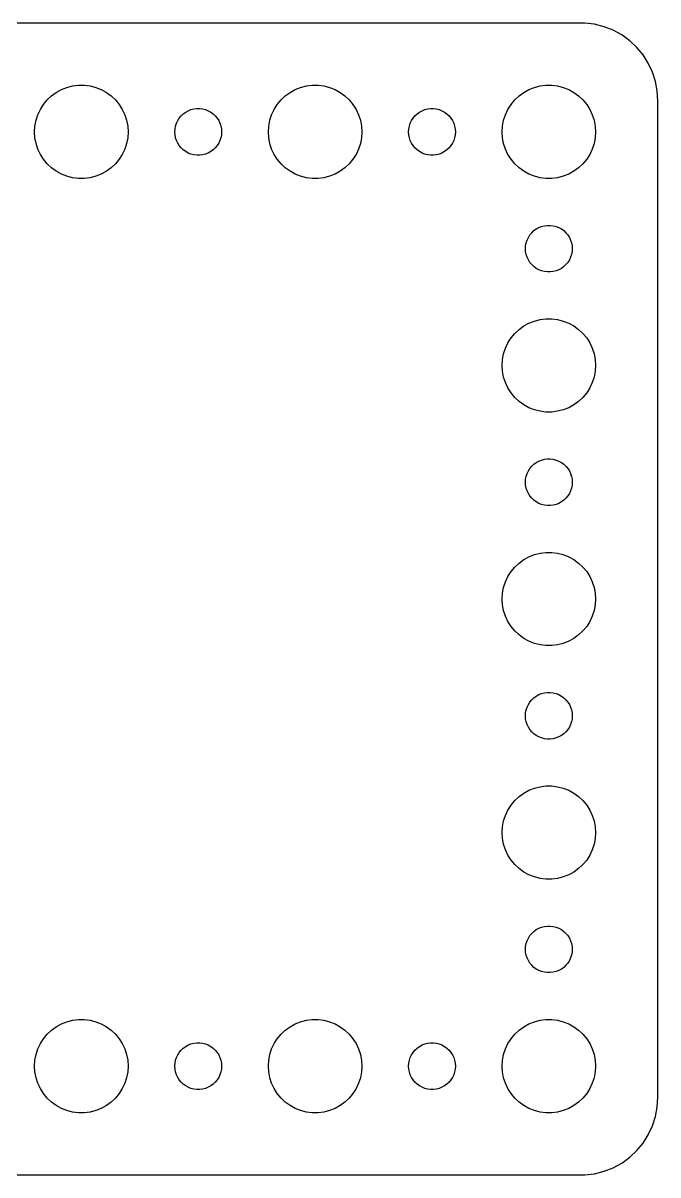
# Model space of a CAD drawing. Header units: metres. Extents: x -37 to 37, y 131 to 289.
# Drawn here: x -3.7 to 37, y 131 to 205 of the extents above; entities that cross this region are included whole.
import ezdxf

# ---------------------------------------------------------------- set-up
doc = ezdxf.new("R2010")
doc.units = ezdxf.units.M

msp = doc.modelspace()

# ---------------------------------------------------------------- linework, layer by layer
for p, q in [((32.3139, 204.99), (-32.3139, 204.99)), ((32.9369, 204.911), (32.3139, 204.99)), ((33.5451, 204.755), (32.9369, 204.911)), ((34.1289, 204.524), (33.5451, 204.755)), ((34.6791, 204.222), (34.1289, 204.524)), ((35.1871, 203.853), (34.6791, 204.222)), ((35.6448, 203.423), (35.1871, 203.853)), ((36.0451, 202.939), (35.6448, 203.423)), ((36.3815, 202.409), (36.0451, 202.939)), ((36.6489, 201.841), (36.3815, 202.409)), ((36.8429, 201.243), (36.6489, 201.841)), ((36.9606, 200.627), (36.8429, 201.243)), ((-1.91226, 200.312), (-1.60747, 200.533)), ((-1.60747, 200.533), (-1.27733, 200.714)), ((-1.27733, 200.714), (-0.92705, 200.853)), ((-0.92705, 200.853), (-0.56213, 200.947)), ((-0.56213, 200.947), (-0.18837, 200.994)), ((-0.18837, 200.994), (0.18837, 200.994)), ((0.18837, 200.994), (0.56213, 200.947)), ((0.56213, 200.947), (0.92705, 200.853)), ((0.92705, 200.853), (1.27733, 200.714)), ((1.27733, 200.714), (1.60747, 200.533)), ((1.60747, 200.533), (1.91226, 200.312)), ((13.0877, 200.312), (13.3925, 200.533)), ((13.3925, 200.533), (13.7227, 200.714)), ((13.7227, 200.714), (14.0729, 200.853)), ((14.0729, 200.853), (14.4379, 200.947)), ((14.4379, 200.947), (14.8116, 200.994)), ((14.8116, 200.994), (15.1884, 200.994)), ((15.1884, 200.994), (15.5621, 200.947)), ((15.5621, 200.947), (15.927, 200.853)), ((15.927, 200.853), (16.2773, 200.714)), ((16.2773, 200.714), (16.6075, 200.533)), ((16.6075, 200.533), (16.9123, 200.312)), ((28.0877, 200.312), (28.3925, 200.533)), ((28.3925, 200.533), (28.7227, 200.714)), ((28.7227, 200.714), (29.0729, 200.853)), ((29.0729, 200.853), (29.4379, 200.947)), ((29.4379, 200.947), (29.8116, 200.994)), ((29.8116, 200.994), (30.1884, 200.994)), ((30.1884, 200.994), (30.5621, 200.947)), ((30.5621, 200.947), (30.927, 200.853)), ((30.927, 200.853), (31.2773, 200.714)), ((31.2773, 200.714), (31.6075, 200.533)), ((31.6075, 200.533), (31.9123, 200.312)), ((37, 200), (36.9606, 200.627)), ((-2.62891, 199.445), (-2.42705, 199.763)), ((-2.42705, 199.763), (-2.1869, 200.054)), ((-2.1869, 200.054), (-1.91226, 200.312)), ((1.91226, 200.312), (2.1869, 200.054)), ((2.1869, 200.054), (2.42705, 199.763)), ((2.42705, 199.763), (2.62891, 199.445)), ((12.3711, 199.445), (12.5729, 199.763)), ((12.5729, 199.763), (12.8131, 200.054)), ((12.8131, 200.054), (13.0877, 200.312)), ((16.9123, 200.312), (17.1869, 200.054)), ((17.1869, 200.054), (17.427, 199.763)), ((17.427, 199.763), (17.6289, 199.445)), ((27.3711, 199.445), (27.5729, 199.763)), ((27.5729, 199.763), (27.8131, 200.054)), ((27.8131, 200.054), (28.0877, 200.312)), ((31.9123, 200.312), (32.1869, 200.054)), ((32.1869, 200.054), (32.427, 199.763)), ((32.427, 199.763), (32.6289, 199.445)), ((37, 136), (37, 200)), ((-2.90575, 198.746), (-2.78932, 199.104)), ((-2.78932, 199.104), (-2.62891, 199.445)), ((2.62891, 199.445), (2.78932, 199.104)), ((2.78932, 199.104), (2.90575, 198.746)), ((6.28647, 198.882), (6.40654, 199.027)), ((6.40654, 199.027), (6.54385, 199.156)), ((6.54385, 199.156), (6.69626, 199.266)), ((6.69626, 199.266), (6.86133, 199.357)), ((6.86133, 199.357), (7.03647, 199.427)), ((7.03647, 199.427), (7.21892, 199.473)), ((7.21892, 199.473), (7.40581, 199.497)), ((7.40581, 199.497), (7.59418, 199.497)), ((7.59418, 199.497), (7.78107, 199.473)), ((7.78107, 199.473), (7.96352, 199.427)), ((7.96352, 199.427), (8.13866, 199.357)), ((8.13866, 199.357), (8.30373, 199.266)), ((8.30373, 199.266), (8.45613, 199.156)), ((8.45613, 199.156), (8.59344, 199.027)), ((8.59344, 199.027), (8.71352, 198.882)), ((12.0942, 198.746), (12.2107, 199.104)), ((12.2107, 199.104), (12.3711, 199.445)), ((17.6289, 199.445), (17.7893, 199.104)), ((17.7893, 199.104), (17.9057, 198.746)), ((21.2865, 198.882), (21.4065, 199.027)), ((21.4065, 199.027), (21.5439, 199.156)), ((21.5439, 199.156), (21.6963, 199.266)), ((21.6963, 199.266), (21.8613, 199.357)), ((21.8613, 199.357), (22.0365, 199.427)), ((22.0365, 199.427), (22.2189, 199.473)), ((22.2189, 199.473), (22.4058, 199.497)), ((22.4058, 199.497), (22.5942, 199.497)), ((22.5942, 199.497), (22.7811, 199.473)), ((22.7811, 199.473), (22.9635, 199.427)), ((22.9635, 199.427), (23.1387, 199.357)), ((23.1387, 199.357), (23.3037, 199.266)), ((23.3037, 199.266), (23.4561, 199.156)), ((23.4561, 199.156), (23.5934, 199.027)), ((23.5934, 199.027), (23.7135, 198.882)), ((27.0942, 198.746), (27.2107, 199.104)), ((27.2107, 199.104), (27.3711, 199.445)), ((32.6289, 199.445), (32.7893, 199.104)), ((32.7893, 199.104), (32.9057, 198.746)), ((-3, 198), (-2.97633, 198.376)), ((-2.97633, 198.376), (-2.90575, 198.746)), ((2.90575, 198.746), (2.97633, 198.376)), ((2.97633, 198.376), (3, 198)), ((6.01183, 198.188), (6.04712, 198.373)), ((6.04712, 198.373), (6.10533, 198.552)), ((6.10533, 198.552), (6.18553, 198.723)), ((6.18553, 198.723), (6.28647, 198.882)), ((8.71352, 198.882), (8.81445, 198.723)), ((8.81445, 198.723), (8.89465, 198.552)), ((8.89465, 198.552), (8.95287, 198.373)), ((8.95287, 198.373), (8.98816, 198.188)), ((12, 198), (12.0237, 198.376)), ((12.0237, 198.376), (12.0942, 198.746)), ((17.9057, 198.746), (17.9763, 198.376)), ((17.9763, 198.376), (18, 198)), ((21.0118, 198.188), (21.0471, 198.373)), ((21.0471, 198.373), (21.1053, 198.552)), ((21.1053, 198.552), (21.1855, 198.723)), ((21.1855, 198.723), (21.2865, 198.882)), ((23.7135, 198.882), (23.8145, 198.723)), ((23.8145, 198.723), (23.8947, 198.552)), ((23.8947, 198.552), (23.9529, 198.373)), ((23.9529, 198.373), (23.9882, 198.188)), ((27, 198), (27.0237, 198.376)), ((27.0237, 198.376), (27.0942, 198.746)), ((32.9057, 198.746), (32.9763, 198.376)), ((32.9763, 198.376), (33, 198)), ((-2.97633, 197.624), (-3, 198)), ((-2.90575, 197.254), (-2.97633, 197.624)), ((2.97633, 197.624), (2.90575, 197.254)), ((3, 198), (2.97633, 197.624)), ((6, 198), (6.01183, 198.188)), ((6.01183, 197.812), (6, 198)), ((6.04712, 197.627), (6.01183, 197.812)), ((6.10533, 197.448), (6.04712, 197.627)), ((8.95287, 197.627), (8.89465, 197.448)), ((8.98816, 197.812), (8.95287, 197.627)), ((8.98816, 198.188), (9, 198)), ((9, 198), (8.98816, 197.812)), ((12.0237, 197.624), (12, 198)), ((12.0942, 197.254), (12.0237, 197.624)), ((17.9763, 197.624), (17.9057, 197.254)), ((18, 198), (17.9763, 197.624)), ((21, 198), (21.0118, 198.188)), ((21.0118, 197.812), (21, 198)), ((21.0471, 197.627), (21.0118, 197.812)), ((21.1053, 197.448), (21.0471, 197.627)), ((23.9529, 197.627), (23.8947, 197.448)), ((23.9882, 197.812), (23.9529, 197.627)), ((23.9882, 198.188), (24, 198)), ((24, 198), (23.9882, 197.812)), ((27.0237, 197.624), (27, 198)), ((27.0942, 197.254), (27.0237, 197.624)), ((32.9763, 197.624), (32.9057, 197.254)), ((33, 198), (32.9763, 197.624)), ((-2.78932, 196.896), (-2.90575, 197.254)), ((-2.62891, 196.555), (-2.78932, 196.896)), ((2.78932, 196.896), (2.62891, 196.555)), ((2.90575, 197.254), (2.78932, 196.896)), ((6.18553, 197.277), (6.10533, 197.448)), ((6.28647, 197.118), (6.18553, 197.277)), ((6.40654, 196.973), (6.28647, 197.118)), ((6.54385, 196.844), (6.40654, 196.973)), ((6.69626, 196.734), (6.54385, 196.844)), ((8.45613, 196.844), (8.30373, 196.734)), ((8.59344, 196.973), (8.45613, 196.844)), ((8.71352, 197.118), (8.59344, 196.973)), ((8.81445, 197.277), (8.71352, 197.118)), ((8.89465, 197.448), (8.81445, 197.277)), ((12.2107, 196.896), (12.0942, 197.254)), ((12.3711, 196.555), (12.2107, 196.896)), ((17.7893, 196.896), (17.6289, 196.555)), ((17.9057, 197.254), (17.7893, 196.896)), ((21.1855, 197.277), (21.1053, 197.448)), ((21.2865, 197.118), (21.1855, 197.277)), ((21.4065, 196.973), (21.2865, 197.118)), ((21.5439, 196.844), (21.4065, 196.973)), ((21.6963, 196.734), (21.5439, 196.844)), ((23.4561, 196.844), (23.3037, 196.734)), ((23.5934, 196.973), (23.4561, 196.844)), ((23.7135, 197.118), (23.5934, 196.973)), ((23.8145, 197.277), (23.7135, 197.118)), ((23.8947, 197.448), (23.8145, 197.277)), ((27.2107, 196.896), (27.0942, 197.254)), ((27.3711, 196.555), (27.2107, 196.896)), ((32.7893, 196.896), (32.6289, 196.555)), ((32.9057, 197.254), (32.7893, 196.896)), ((-2.42705, 196.237), (-2.62891, 196.555)), ((-2.1869, 195.946), (-2.42705, 196.237)), ((2.42705, 196.237), (2.1869, 195.946)), ((2.62891, 196.555), (2.42705, 196.237)), ((6.86133, 196.643), (6.69626, 196.734)), ((7.03647, 196.573), (6.86133, 196.643)), ((7.21892, 196.527), (7.03647, 196.573)), ((7.40581, 196.503), (7.21892, 196.527)), ((7.59418, 196.503), (7.40581, 196.503)), ((7.78107, 196.527), (7.59418, 196.503)), ((7.96352, 196.573), (7.78107, 196.527)), ((8.13866, 196.643), (7.96352, 196.573)), ((8.30373, 196.734), (8.13866, 196.643)), ((12.5729, 196.237), (12.3711, 196.555)), ((12.8131, 195.946), (12.5729, 196.237)), ((17.427, 196.237), (17.1869, 195.946)), ((17.6289, 196.555), (17.427, 196.237)), ((21.8613, 196.643), (21.6963, 196.734)), ((22.0365, 196.573), (21.8613, 196.643)), ((22.2189, 196.527), (22.0365, 196.573)), ((22.4058, 196.503), (22.2189, 196.527)), ((22.5942, 196.503), (22.4058, 196.503)), ((22.7811, 196.527), (22.5942, 196.503)), ((22.9635, 196.573), (22.7811, 196.527)), ((23.1387, 196.643), (22.9635, 196.573)), ((23.3037, 196.734), (23.1387, 196.643)), ((27.5729, 196.237), (27.3711, 196.555)), ((27.8131, 195.946), (27.5729, 196.237)), ((32.427, 196.237), (32.1869, 195.946)), ((32.6289, 196.555), (32.427, 196.237)), ((-1.91226, 195.688), (-2.1869, 195.946)), ((-1.60747, 195.467), (-1.91226, 195.688)), ((-1.27733, 195.286), (-1.60747, 195.467)), ((1.60747, 195.467), (1.27733, 195.286)), ((1.91226, 195.688), (1.60747, 195.467)), ((2.1869, 195.946), (1.91226, 195.688)), ((13.0877, 195.688), (12.8131, 195.946)), ((13.3925, 195.467), (13.0877, 195.688)), ((13.7227, 195.286), (13.3925, 195.467)), ((16.6075, 195.467), (16.2773, 195.286)), ((16.9123, 195.688), (16.6075, 195.467)), ((17.1869, 195.946), (16.9123, 195.688)), ((28.0877, 195.688), (27.8131, 195.946)), ((28.3925, 195.467), (28.0877, 195.688)), ((28.7227, 195.286), (28.3925, 195.467)), ((31.6075, 195.467), (31.2773, 195.286)), ((31.9123, 195.688), (31.6075, 195.467)), ((32.1869, 195.946), (31.9123, 195.688)), ((-0.92705, 195.147), (-1.27733, 195.286)), ((-0.56213, 195.053), (-0.92705, 195.147)), ((-0.18837, 195.006), (-0.56213, 195.053)), ((0.18837, 195.006), (-0.18837, 195.006)), ((0.56213, 195.053), (0.18837, 195.006)), ((0.92705, 195.147), (0.56213, 195.053)), ((1.27733, 195.286), (0.92705, 195.147)), ((14.0729, 195.147), (13.7227, 195.286)), ((14.4379, 195.053), (14.0729, 195.147)), ((14.8116, 195.006), (14.4379, 195.053)), ((15.1884, 195.006), (14.8116, 195.006)), ((15.5621, 195.053), (15.1884, 195.006)), ((15.927, 195.147), (15.5621, 195.053)), ((16.2773, 195.286), (15.927, 195.147)), ((29.0729, 195.147), (28.7227, 195.286)), ((29.4379, 195.053), (29.0729, 195.147)), ((29.8116, 195.006), (29.4379, 195.053)), ((30.1884, 195.006), (29.8116, 195.006)), ((30.5621, 195.053), (30.1884, 195.006)), ((30.927, 195.147), (30.5621, 195.053)), ((31.2773, 195.286), (30.927, 195.147)), ((28.9065, 191.527), (29.0439, 191.656)), ((29.0439, 191.656), (29.1963, 191.766)), ((29.1963, 191.766), (29.3613, 191.857)), ((29.3613, 191.857), (29.5365, 191.927)), ((29.5365, 191.927), (29.7189, 191.973)), ((29.7189, 191.973), (29.9058, 191.997)), ((29.9058, 191.997), (30.0942, 191.997)), ((30.0942, 191.997), (30.2811, 191.973)), ((30.2811, 191.973), (30.4635, 191.927)), ((30.4635, 191.927), (30.6387, 191.857)), ((30.6387, 191.857), (30.8037, 191.766)), ((30.8037, 191.766), (30.9561, 191.656)), ((30.9561, 191.656), (31.0934, 191.527)), ((28.5118, 190.688), (28.5471, 190.873)), ((28.5471, 190.873), (28.6053, 191.052)), ((28.6053, 191.052), (28.6855, 191.223)), ((28.6855, 191.223), (28.7865, 191.382)), ((28.7865, 191.382), (28.9065, 191.527)), ((31.0934, 191.527), (31.2135, 191.382)), ((31.2135, 191.382), (31.3145, 191.223)), ((31.3145, 191.223), (31.3947, 191.052)), ((31.3947, 191.052), (31.4529, 190.873)), ((31.4529, 190.873), (31.4882, 190.688)), ((28.5, 190.5), (28.5118, 190.688)), ((28.5118, 190.312), (28.5, 190.5)), ((28.5471, 190.127), (28.5118, 190.312)), ((31.4882, 190.312), (31.4529, 190.127)), ((31.4882, 190.688), (31.5, 190.5)), ((31.5, 190.5), (31.4882, 190.312)), ((28.6053, 189.948), (28.5471, 190.127)), ((28.6855, 189.777), (28.6053, 189.948)), ((28.7865, 189.618), (28.6855, 189.777)), ((28.9065, 189.473), (28.7865, 189.618)), ((29.0439, 189.344), (28.9065, 189.473)), ((31.0934, 189.473), (30.9561, 189.344)), ((31.2135, 189.618), (31.0934, 189.473)), ((31.3145, 189.777), (31.2135, 189.618)), ((31.3947, 189.948), (31.3145, 189.777)), ((31.4529, 190.127), (31.3947, 189.948)), ((29.1963, 189.234), (29.0439, 189.344)), ((29.3613, 189.143), (29.1963, 189.234)), ((29.5365, 189.073), (29.3613, 189.143)), ((29.7189, 189.027), (29.5365, 189.073)), ((29.9058, 189.003), (29.7189, 189.027)), ((30.0942, 189.003), (29.9058, 189.003)), ((30.2811, 189.027), (30.0942, 189.003)), ((30.4635, 189.073), (30.2811, 189.027)), ((30.6387, 189.143), (30.4635, 189.073)), ((30.8037, 189.234), (30.6387, 189.143)), ((30.9561, 189.344), (30.8037, 189.234)), ((28.3925, 185.533), (28.7227, 185.714)), ((28.7227, 185.714), (29.0729, 185.853)), ((29.0729, 185.853), (29.4379, 185.947)), ((29.4379, 185.947), (29.8116, 185.994)), ((29.8116, 185.994), (30.1884, 185.994)), ((30.1884, 185.994), (30.5621, 185.947)), ((30.5621, 185.947), (30.927, 185.853)), ((30.927, 185.853), (31.2773, 185.714)), ((31.2773, 185.714), (31.6075, 185.533)), ((27.5729, 184.763), (27.8131, 185.054)), ((27.8131, 185.054), (28.0877, 185.312)), ((28.0877, 185.312), (28.3925, 185.533)), ((31.6075, 185.533), (31.9123, 185.312)), ((31.9123, 185.312), (32.1869, 185.054)), ((32.1869, 185.054), (32.427, 184.763)), ((27.2107, 184.104), (27.3711, 184.445)), ((27.3711, 184.445), (27.5729, 184.763)), ((32.427, 184.763), (32.6289, 184.445)), ((32.6289, 184.445), (32.7893, 184.104)), ((27.0237, 183.376), (27.0942, 183.746)), ((27.0942, 183.746), (27.2107, 184.104)), ((32.7893, 184.104), (32.9057, 183.746)), ((32.9057, 183.746), (32.9763, 183.376)), ((27, 183), (27.0237, 183.376)), ((27.0237, 182.624), (27, 183)), ((32.9763, 183.376), (33, 183)), ((33, 183), (32.9763, 182.624)), ((27.0942, 182.254), (27.0237, 182.624)), ((27.2107, 181.896), (27.0942, 182.254)), ((32.9057, 182.254), (32.7893, 181.896)), ((32.9763, 182.624), (32.9057, 182.254)), ((27.3711, 181.555), (27.2107, 181.896)), ((27.5729, 181.237), (27.3711, 181.555)), ((32.6289, 181.555), (32.427, 181.237)), ((32.7893, 181.896), (32.6289, 181.555)), ((27.8131, 180.946), (27.5729, 181.237)), ((28.0877, 180.688), (27.8131, 180.946)), ((28.3925, 180.467), (28.0877, 180.688)), ((31.9123, 180.688), (31.6075, 180.467)), ((32.1869, 180.946), (31.9123, 180.688)), ((32.427, 181.237), (32.1869, 180.946)), ((28.7227, 180.286), (28.3925, 180.467)), ((29.0729, 180.147), (28.7227, 180.286)), ((29.4379, 180.053), (29.0729, 180.147)), ((29.8116, 180.006), (29.4379, 180.053)), ((30.1884, 180.006), (29.8116, 180.006)), ((30.5621, 180.053), (30.1884, 180.006)), ((30.927, 180.147), (30.5621, 180.053)), ((31.2773, 180.286), (30.927, 180.147)), ((31.6075, 180.467), (31.2773, 180.286)), ((29.1963, 176.766), (29.3613, 176.857)), ((29.3613, 176.857), (29.5365, 176.927)), ((29.5365, 176.927), (29.7189, 176.973)), ((29.7189, 176.973), (29.9058, 176.997)), ((29.9058, 176.997), (30.0942, 176.997)), ((30.0942, 176.997), (30.2811, 176.973)), ((30.2811, 176.973), (30.4635, 176.927)), ((30.4635, 176.927), (30.6387, 176.857)), ((30.6387, 176.857), (30.8037, 176.766)), ((28.6053, 176.052), (28.6855, 176.223)), ((28.6855, 176.223), (28.7865, 176.382)), ((28.7865, 176.382), (28.9065, 176.527)), ((28.9065, 176.527), (29.0439, 176.656)), ((29.0439, 176.656), (29.1963, 176.766)), ((30.8037, 176.766), (30.9561, 176.656)), ((30.9561, 176.656), (31.0934, 176.527)), ((31.0934, 176.527), (31.2135, 176.382)), ((31.2135, 176.382), (31.3145, 176.223)), ((31.3145, 176.223), (31.3947, 176.052)), ((28.5, 175.5), (28.5118, 175.688)), ((28.5118, 175.312), (28.5, 175.5)), ((28.5118, 175.688), (28.5471, 175.873)), ((28.5471, 175.873), (28.6053, 176.052)), ((31.3947, 176.052), (31.4529, 175.873)), ((31.4529, 175.873), (31.4882, 175.688)), ((31.4882, 175.688), (31.5, 175.5)), ((31.5, 175.5), (31.4882, 175.312)), ((28.5471, 175.127), (28.5118, 175.312)), ((28.6053, 174.948), (28.5471, 175.127)), ((28.6855, 174.777), (28.6053, 174.948)), ((28.7865, 174.618), (28.6855, 174.777)), ((28.9065, 174.473), (28.7865, 174.618)), ((31.2135, 174.618), (31.0934, 174.473)), ((31.3145, 174.777), (31.2135, 174.618)), ((31.3947, 174.948), (31.3145, 174.777)), ((31.4529, 175.127), (31.3947, 174.948)), ((31.4882, 175.312), (31.4529, 175.127)), ((29.0439, 174.344), (28.9065, 174.473)), ((29.1963, 174.234), (29.0439, 174.344)), ((29.3613, 174.143), (29.1963, 174.234)), ((29.5365, 174.073), (29.3613, 174.143)), ((29.7189, 174.027), (29.5365, 174.073)), ((29.9058, 174.003), (29.7189, 174.027)), ((30.0942, 174.003), (29.9058, 174.003)), ((30.2811, 174.027), (30.0942, 174.003)), ((30.4635, 174.073), (30.2811, 174.027)), ((30.6387, 174.143), (30.4635, 174.073)), ((30.8037, 174.234), (30.6387, 174.143)), ((30.9561, 174.344), (30.8037, 174.234)), ((31.0934, 174.473), (30.9561, 174.344)), ((29.0729, 170.853), (29.4379, 170.947)), ((29.4379, 170.947), (29.8116, 170.994)), ((29.8116, 170.994), (30.1884, 170.994)), ((30.1884, 170.994), (30.5621, 170.947)), ((30.5621, 170.947), (30.927, 170.853)), ((27.8131, 170.054), (28.0877, 170.312)), ((28.0877, 170.312), (28.3925, 170.533)), ((28.3925, 170.533), (28.7227, 170.714)), ((28.7227, 170.714), (29.0729, 170.853)), ((30.927, 170.853), (31.2773, 170.714)), ((31.2773, 170.714), (31.6075, 170.533)), ((31.6075, 170.533), (31.9123, 170.312)), ((31.9123, 170.312), (32.1869, 170.054)), ((27.2107, 169.104), (27.3711, 169.445)), ((27.3711, 169.445), (27.5729, 169.763)), ((27.5729, 169.763), (27.8131, 170.054)), ((32.1869, 170.054), (32.427, 169.763)), ((32.427, 169.763), (32.6289, 169.445)), ((32.6289, 169.445), (32.7893, 169.104)), ((27.0237, 168.376), (27.0942, 168.746)), ((27.0942, 168.746), (27.2107, 169.104)), ((32.7893, 169.104), (32.9057, 168.746)), ((32.9057, 168.746), (32.9763, 168.376)), ((27, 168), (27.0237, 168.376)), ((27.0237, 167.624), (27, 168)), ((32.9763, 168.376), (33, 168)), ((33, 168), (32.9763, 167.624)), ((27.0942, 167.254), (27.0237, 167.624)), ((27.2107, 166.896), (27.0942, 167.254)), ((32.9057, 167.254), (32.7893, 166.896)), ((32.9763, 167.624), (32.9057, 167.254)), ((27.3711, 166.555), (27.2107, 166.896)), ((27.5729, 166.237), (27.3711, 166.555)), ((32.6289, 166.555), (32.427, 166.237)), ((32.7893, 166.896), (32.6289, 166.555)), ((27.8131, 165.946), (27.5729, 166.237)), ((28.0877, 165.688), (27.8131, 165.946)), ((32.1869, 165.946), (31.9123, 165.688)), ((32.427, 166.237), (32.1869, 165.946)), ((28.3925, 165.467), (28.0877, 165.688)), ((28.7227, 165.286), (28.3925, 165.467)), ((29.0729, 165.147), (28.7227, 165.286)), ((29.4379, 165.053), (29.0729, 165.147)), ((29.8116, 165.006), (29.4379, 165.053)), ((30.1884, 165.006), (29.8116, 165.006)), ((30.5621, 165.053), (30.1884, 165.006)), ((30.927, 165.147), (30.5621, 165.053)), ((31.2773, 165.286), (30.927, 165.147)), ((31.6075, 165.467), (31.2773, 165.286)), ((31.9123, 165.688), (31.6075, 165.467)), ((28.6855, 161.223), (28.7865, 161.382)), ((28.7865, 161.382), (28.9065, 161.527)), ((28.9065, 161.527), (29.0439, 161.656)), ((29.0439, 161.656), (29.1963, 161.766)), ((29.1963, 161.766), (29.3613, 161.857)), ((29.3613, 161.857), (29.5365, 161.927)), ((29.5365, 161.927), (29.7189, 161.973)), ((29.7189, 161.973), (29.9058, 161.997)), ((29.9058, 161.997), (30.0942, 161.997)), ((30.0942, 161.997), (30.2811, 161.973)), ((30.2811, 161.973), (30.4635, 161.927)), ((30.4635, 161.927), (30.6387, 161.857)), ((30.6387, 161.857), (30.8037, 161.766)), ((30.8037, 161.766), (30.9561, 161.656)), ((30.9561, 161.656), (31.0934, 161.527)), ((31.0934, 161.527), (31.2135, 161.382)), ((31.2135, 161.382), (31.3145, 161.223)), ((28.5, 160.5), (28.5118, 160.688)), ((28.5118, 160.688), (28.5471, 160.873)), ((28.5471, 160.873), (28.6053, 161.052)), ((28.6053, 161.052), (28.6855, 161.223)), ((31.3145, 161.223), (31.3947, 161.052)), ((31.3947, 161.052), (31.4529, 160.873)), ((31.4529, 160.873), (31.4882, 160.688)), ((31.4882, 160.688), (31.5, 160.5)), ((28.5118, 160.312), (28.5, 160.5)), ((28.5471, 160.127), (28.5118, 160.312)), ((28.6053, 159.948), (28.5471, 160.127)), ((28.6855, 159.777), (28.6053, 159.948)), ((31.3947, 159.948), (31.3145, 159.777)), ((31.4529, 160.127), (31.3947, 159.948)), ((31.4882, 160.312), (31.4529, 160.127)), ((31.5, 160.5), (31.4882, 160.312)), ((28.7865, 159.618), (28.6855, 159.777)), ((28.9065, 159.473), (28.7865, 159.618)), ((29.0439, 159.344), (28.9065, 159.473)), ((29.1963, 159.234), (29.0439, 159.344)), ((29.3613, 159.143), (29.1963, 159.234)), ((29.5365, 159.073), (29.3613, 159.143)), ((29.7189, 159.027), (29.5365, 159.073)), ((30.4635, 159.073), (30.2811, 159.027)), ((30.6387, 159.143), (30.4635, 159.073)), ((30.8037, 159.234), (30.6387, 159.143)), ((30.9561, 159.344), (30.8037, 159.234)), ((31.0934, 159.473), (30.9561, 159.344)), ((31.2135, 159.618), (31.0934, 159.473)), ((31.3145, 159.777), (31.2135, 159.618)), ((29.9058, 159.003), (29.7189, 159.027)), ((30.0942, 159.003), (29.9058, 159.003)), ((30.2811, 159.027), (30.0942, 159.003)), ((28.0877, 155.312), (28.3925, 155.533)), ((28.3925, 155.533), (28.7227, 155.714)), ((28.7227, 155.714), (29.0729, 155.853)), ((29.0729, 155.853), (29.4379, 155.947)), ((29.4379, 155.947), (29.8116, 155.994)), ((29.8116, 155.994), (30.1884, 155.994)), ((30.1884, 155.994), (30.5621, 155.947)), ((30.5621, 155.947), (30.927, 155.853)), ((30.927, 155.853), (31.2773, 155.714)), ((31.2773, 155.714), (31.6075, 155.533)), ((31.6075, 155.533), (31.9123, 155.312)), ((27.3711, 154.445), (27.5729, 154.763)), ((27.5729, 154.763), (27.8131, 155.054)), ((27.8131, 155.054), (28.0877, 155.312)), ((31.9123, 155.312), (32.1869, 155.054)), ((32.1869, 155.054), (32.427, 154.763)), ((32.427, 154.763), (32.6289, 154.445)), ((27.0942, 153.746), (27.2107, 154.104)), ((27.2107, 154.104), (27.3711, 154.445)), ((32.6289, 154.445), (32.7893, 154.104)), ((32.7893, 154.104), (32.9057, 153.746)), ((27, 153), (27.0237, 153.376)), ((27.0237, 153.376), (27.0942, 153.746)), ((32.9057, 153.746), (32.9763, 153.376)), ((32.9763, 153.376), (33, 153)), ((27.0237, 152.624), (27, 153)), ((27.0942, 152.254), (27.0237, 152.624)), ((32.9763, 152.624), (32.9057, 152.254)), ((33, 153), (32.9763, 152.624)), ((27.2107, 151.896), (27.0942, 152.254)), ((27.3711, 151.555), (27.2107, 151.896)), ((32.7893, 151.896), (32.6289, 151.555)), ((32.9057, 152.254), (32.7893, 151.896)), ((27.5729, 151.237), (27.3711, 151.555)), ((27.8131, 150.946), (27.5729, 151.237)), ((28.0877, 150.688), (27.8131, 150.946)), ((32.1869, 150.946), (31.9123, 150.688)), ((32.427, 151.237), (32.1869, 150.946)), ((32.6289, 151.555), (32.427, 151.237)), ((28.3925, 150.467), (28.0877, 150.688)), ((28.7227, 150.286), (28.3925, 150.467)), ((29.0729, 150.147), (28.7227, 150.286)), ((31.2773, 150.286), (30.927, 150.147)), ((31.6075, 150.467), (31.2773, 150.286)), ((31.9123, 150.688), (31.6075, 150.467)), ((29.4379, 150.053), (29.0729, 150.147)), ((29.8116, 150.006), (29.4379, 150.053)), ((30.1884, 150.006), (29.8116, 150.006)), ((30.5621, 150.053), (30.1884, 150.006)), ((30.927, 150.147), (30.5621, 150.053)), ((28.7865, 146.382), (28.9065, 146.527)), ((28.9065, 146.527), (29.0439, 146.656)), ((29.0439, 146.656), (29.1963, 146.766)), ((29.1963, 146.766), (29.3613, 146.857)), ((29.3613, 146.857), (29.5365, 146.927)), ((29.5365, 146.927), (29.7189, 146.973)), ((29.7189, 146.973), (29.9058, 146.997)), ((29.9058, 146.997), (30.0942, 146.997)), ((30.0942, 146.997), (30.2811, 146.973)), ((30.2811, 146.973), (30.4635, 146.927)), ((30.4635, 146.927), (30.6387, 146.857)), ((30.6387, 146.857), (30.8037, 146.766)), ((30.8037, 146.766), (30.9561, 146.656)), ((30.9561, 146.656), (31.0934, 146.527)), ((31.0934, 146.527), (31.2135, 146.382)), ((28.5118, 145.688), (28.5471, 145.873)), ((28.5471, 145.873), (28.6053, 146.052)), ((28.6053, 146.052), (28.6855, 146.223)), ((28.6855, 146.223), (28.7865, 146.382)), ((31.2135, 146.382), (31.3145, 146.223)), ((31.3145, 146.223), (31.3947, 146.052)), ((31.3947, 146.052), (31.4529, 145.873)), ((31.4529, 145.873), (31.4882, 145.688)), ((28.5, 145.5), (28.5118, 145.688)), ((28.5118, 145.312), (28.5, 145.5)), ((28.5471, 145.127), (28.5118, 145.312)), ((28.6053, 144.948), (28.5471, 145.127)), ((31.4529, 145.127), (31.3947, 144.948)), ((31.4882, 145.312), (31.4529, 145.127)), ((31.4882, 145.688), (31.5, 145.5)), ((31.5, 145.5), (31.4882, 145.312)), ((28.6855, 144.777), (28.6053, 144.948)), ((28.7865, 144.618), (28.6855, 144.777)), ((28.9065, 144.473), (28.7865, 144.618)), ((29.0439, 144.344), (28.9065, 144.473)), ((29.1963, 144.234), (29.0439, 144.344)), ((30.9561, 144.344), (30.8037, 144.234)), ((31.0934, 144.473), (30.9561, 144.344)), ((31.2135, 144.618), (31.0934, 144.473)), ((31.3145, 144.777), (31.2135, 144.618)), ((31.3947, 144.948), (31.3145, 144.777)), ((29.3613, 144.143), (29.1963, 144.234)), ((29.5365, 144.073), (29.3613, 144.143)), ((29.7189, 144.027), (29.5365, 144.073)), ((29.9058, 144.003), (29.7189, 144.027)), ((30.0942, 144.003), (29.9058, 144.003)), ((30.2811, 144.027), (30.0942, 144.003)), ((30.4635, 144.073), (30.2811, 144.027)), ((30.6387, 144.143), (30.4635, 144.073)), ((30.8037, 144.234), (30.6387, 144.143)), ((-1.60747, 140.533), (-1.27733, 140.714)), ((-1.27733, 140.714), (-0.92705, 140.853)), ((-0.92705, 140.853), (-0.56213, 140.947)), ((-0.56213, 140.947), (-0.18837, 140.994)), ((-0.18837, 140.994), (0.18837, 140.994)), ((0.18837, 140.994), (0.56213, 140.947)), ((0.56213, 140.947), (0.92705, 140.853)), ((0.92705, 140.853), (1.27733, 140.714)), ((1.27733, 140.714), (1.60747, 140.533)), ((13.3925, 140.533), (13.7227, 140.714)), ((13.7227, 140.714), (14.0729, 140.853)), ((14.0729, 140.853), (14.4379, 140.947)), ((14.4379, 140.947), (14.8116, 140.994)), ((14.8116, 140.994), (15.1884, 140.994)), ((15.1884, 140.994), (15.5621, 140.947)), ((15.5621, 140.947), (15.927, 140.853)), ((15.927, 140.853), (16.2773, 140.714)), ((16.2773, 140.714), (16.6075, 140.533)), ((28.3925, 140.533), (28.7227, 140.714)), ((28.7227, 140.714), (29.0729, 140.853)), ((29.0729, 140.853), (29.4379, 140.947)), ((29.4379, 140.947), (29.8116, 140.994)), ((29.8116, 140.994), (30.1884, 140.994)), ((30.1884, 140.994), (30.5621, 140.947)), ((30.5621, 140.947), (30.927, 140.853)), ((30.927, 140.853), (31.2773, 140.714)), ((31.2773, 140.714), (31.6075, 140.533)), ((-2.42705, 139.763), (-2.1869, 140.054)), ((-2.1869, 140.054), (-1.91226, 140.312)), ((-1.91226, 140.312), (-1.60747, 140.533)), ((1.60747, 140.533), (1.91226, 140.312)), ((1.91226, 140.312), (2.1869, 140.054)), ((2.1869, 140.054), (2.42705, 139.763)), ((12.5729, 139.763), (12.8131, 140.054)), ((12.8131, 140.054), (13.0877, 140.312)), ((13.0877, 140.312), (13.3925, 140.533)), ((16.6075, 140.533), (16.9123, 140.312)), ((16.9123, 140.312), (17.1869, 140.054)), ((17.1869, 140.054), (17.427, 139.763)), ((27.5729, 139.763), (27.8131, 140.054)), ((27.8131, 140.054), (28.0877, 140.312)), ((28.0877, 140.312), (28.3925, 140.533)), ((31.6075, 140.533), (31.9123, 140.312)), ((31.9123, 140.312), (32.1869, 140.054)), ((32.1869, 140.054), (32.427, 139.763)), ((-2.90575, 138.746), (-2.78932, 139.104)), ((-2.78932, 139.104), (-2.62891, 139.445)), ((-2.62891, 139.445), (-2.42705, 139.763)), ((2.42705, 139.763), (2.62891, 139.445)), ((2.62891, 139.445), (2.78932, 139.104)), ((2.78932, 139.104), (2.90575, 138.746)), ((6.40654, 139.027), (6.54385, 139.156)), ((6.54385, 139.156), (6.69626, 139.266)), ((6.69626, 139.266), (6.86133, 139.357)), ((6.86133, 139.357), (7.03647, 139.427)), ((7.03647, 139.427), (7.21892, 139.473)), ((7.21892, 139.473), (7.40581, 139.497)), ((7.40581, 139.497), (7.59418, 139.497)), ((7.59418, 139.497), (7.78107, 139.473)), ((7.78107, 139.473), (7.96352, 139.427)), ((7.96352, 139.427), (8.13866, 139.357)), ((8.13866, 139.357), (8.30373, 139.266)), ((8.30373, 139.266), (8.45613, 139.156)), ((8.45613, 139.156), (8.59344, 139.027)), ((12.0942, 138.746), (12.2107, 139.104)), ((12.2107, 139.104), (12.3711, 139.445)), ((12.3711, 139.445), (12.5729, 139.763)), ((17.427, 139.763), (17.6289, 139.445)), ((17.6289, 139.445), (17.7893, 139.104)), ((17.7893, 139.104), (17.9057, 138.746)), ((21.4065, 139.027), (21.5439, 139.156)), ((21.5439, 139.156), (21.6963, 139.266)), ((21.6963, 139.266), (21.8613, 139.357)), ((21.8613, 139.357), (22.0365, 139.427)), ((22.0365, 139.427), (22.2189, 139.473)), ((22.2189, 139.473), (22.4058, 139.497)), ((22.4058, 139.497), (22.5942, 139.497)), ((22.5942, 139.497), (22.7811, 139.473)), ((22.7811, 139.473), (22.9635, 139.427)), ((22.9635, 139.427), (23.1387, 139.357)), ((23.1387, 139.357), (23.3037, 139.266)), ((23.3037, 139.266), (23.4561, 139.156)), ((23.4561, 139.156), (23.5934, 139.027)), ((27.0942, 138.746), (27.2107, 139.104)), ((27.2107, 139.104), (27.3711, 139.445)), ((27.3711, 139.445), (27.5729, 139.763)), ((32.427, 139.763), (32.6289, 139.445)), ((32.6289, 139.445), (32.7893, 139.104)), ((32.7893, 139.104), (32.9057, 138.746)), ((-3, 138), (-2.97633, 138.376)), ((-2.97633, 138.376), (-2.90575, 138.746)), ((2.90575, 138.746), (2.97633, 138.376)), ((2.97633, 138.376), (3, 138)), ((6.01183, 138.188), (6.04712, 138.373)), ((6.04712, 138.373), (6.10533, 138.552)), ((6.10533, 138.552), (6.18553, 138.723)), ((6.18553, 138.723), (6.28647, 138.882)), ((6.28647, 138.882), (6.40654, 139.027)), ((8.59344, 139.027), (8.71352, 138.882)), ((8.71352, 138.882), (8.81445, 138.723)), ((8.81445, 138.723), (8.89465, 138.552)), ((8.89465, 138.552), (8.95287, 138.373)), ((8.95287, 138.373), (8.98816, 138.188)), ((12, 138), (12.0237, 138.376)), ((12.0237, 138.376), (12.0942, 138.746)), ((17.9057, 138.746), (17.9763, 138.376)), ((17.9763, 138.376), (18, 138)), ((21.0118, 138.188), (21.0471, 138.373)), ((21.0471, 138.373), (21.1053, 138.552)), ((21.1053, 138.552), (21.1855, 138.723)), ((21.1855, 138.723), (21.2865, 138.882)), ((21.2865, 138.882), (21.4065, 139.027)), ((23.5934, 139.027), (23.7135, 138.882)), ((23.7135, 138.882), (23.8145, 138.723)), ((23.8145, 138.723), (23.8947, 138.552)), ((23.8947, 138.552), (23.9529, 138.373)), ((23.9529, 138.373), (23.9882, 138.188)), ((27, 138), (27.0237, 138.376)), ((27.0237, 138.376), (27.0942, 138.746)), ((32.9057, 138.746), (32.9763, 138.376)), ((32.9763, 138.376), (33, 138)), ((-2.97633, 137.624), (-3, 138)), ((-2.90575, 137.254), (-2.97633, 137.624)), ((2.97633, 137.624), (2.90575, 137.254)), ((3, 138), (2.97633, 137.624)), ((6, 138), (6.01183, 138.188)), ((6.01183, 137.812), (6, 138)), ((6.04712, 137.627), (6.01183, 137.812)), ((6.10533, 137.448), (6.04712, 137.627)), ((8.95287, 137.627), (8.89465, 137.448)), ((8.98816, 137.812), (8.95287, 137.627)), ((8.98816, 138.188), (9, 138)), ((9, 138), (8.98816, 137.812)), ((12.0237, 137.624), (12, 138)), ((12.0942, 137.254), (12.0237, 137.624)), ((17.9763, 137.624), (17.9057, 137.254)), ((18, 138), (17.9763, 137.624)), ((21, 138), (21.0118, 138.188)), ((21.0118, 137.812), (21, 138)), ((21.0471, 137.627), (21.0118, 137.812)), ((21.1053, 137.448), (21.0471, 137.627)), ((23.9529, 137.627), (23.8947, 137.448)), ((23.9882, 137.812), (23.9529, 137.627)), ((23.9882, 138.188), (24, 138)), ((24, 138), (23.9882, 137.812)), ((27.0237, 137.624), (27, 138)), ((27.0942, 137.254), (27.0237, 137.624)), ((32.9763, 137.624), (32.9057, 137.254)), ((33, 138), (32.9763, 137.624)), ((-2.78932, 136.896), (-2.90575, 137.254)), ((-2.62891, 136.555), (-2.78932, 136.896)), ((2.78932, 136.896), (2.62891, 136.555)), ((2.90575, 137.254), (2.78932, 136.896)), ((6.18553, 137.277), (6.10533, 137.448)), ((6.28647, 137.118), (6.18553, 137.277)), ((6.40654, 136.973), (6.28647, 137.118)), ((6.54385, 136.844), (6.40654, 136.973)), ((8.59344, 136.973), (8.45613, 136.844)), ((8.71352, 137.118), (8.59344, 136.973)), ((8.81445, 137.277), (8.71352, 137.118)), ((8.89465, 137.448), (8.81445, 137.277)), ((12.2107, 136.896), (12.0942, 137.254)), ((12.3711, 136.555), (12.2107, 136.896)), ((17.7893, 136.896), (17.6289, 136.555)), ((17.9057, 137.254), (17.7893, 136.896)), ((21.1855, 137.277), (21.1053, 137.448)), ((21.2865, 137.118), (21.1855, 137.277)), ((21.4065, 136.973), (21.2865, 137.118)), ((21.5439, 136.844), (21.4065, 136.973)), ((23.5934, 136.973), (23.4561, 136.844)), ((23.7135, 137.118), (23.5934, 136.973)), ((23.8145, 137.277), (23.7135, 137.118)), ((23.8947, 137.448), (23.8145, 137.277)), ((27.2107, 136.896), (27.0942, 137.254)), ((27.3711, 136.555), (27.2107, 136.896)), ((32.7893, 136.896), (32.6289, 136.555)), ((32.9057, 137.254), (32.7893, 136.896)), ((-2.42705, 136.237), (-2.62891, 136.555)), ((-2.1869, 135.946), (-2.42705, 136.237)), ((2.42705, 136.237), (2.1869, 135.946)), ((2.62891, 136.555), (2.42705, 136.237)), ((6.69626, 136.734), (6.54385, 136.844)), ((6.86133, 136.643), (6.69626, 136.734)), ((7.03647, 136.573), (6.86133, 136.643)), ((7.21892, 136.527), (7.03647, 136.573)), ((7.40581, 136.503), (7.21892, 136.527)), ((7.59418, 136.503), (7.40581, 136.503)), ((7.78107, 136.527), (7.59418, 136.503)), ((7.96352, 136.573), (7.78107, 136.527)), ((8.13866, 136.643), (7.96352, 136.573)), ((8.30373, 136.734), (8.13866, 136.643)), ((8.45613, 136.844), (8.30373, 136.734)), ((12.5729, 136.237), (12.3711, 136.555)), ((12.8131, 135.946), (12.5729, 136.237)), ((17.427, 136.237), (17.1869, 135.946)), ((17.6289, 136.555), (17.427, 136.237)), ((21.6963, 136.734), (21.5439, 136.844)), ((21.8613, 136.643), (21.6963, 136.734)), ((22.0365, 136.573), (21.8613, 136.643)), ((22.2189, 136.527), (22.0365, 136.573)), ((22.4058, 136.503), (22.2189, 136.527)), ((22.5942, 136.503), (22.4058, 136.503)), ((22.7811, 136.527), (22.5942, 136.503)), ((22.9635, 136.573), (22.7811, 136.527)), ((23.1387, 136.643), (22.9635, 136.573)), ((23.3037, 136.734), (23.1387, 136.643)), ((23.4561, 136.844), (23.3037, 136.734)), ((27.5729, 136.237), (27.3711, 136.555)), ((27.8131, 135.946), (27.5729, 136.237)), ((32.427, 136.237), (32.1869, 135.946)), ((32.6289, 136.555), (32.427, 136.237)), ((-1.91226, 135.688), (-2.1869, 135.946)), ((-1.60747, 135.467), (-1.91226, 135.688)), ((-1.27733, 135.286), (-1.60747, 135.467)), ((1.60747, 135.467), (1.27733, 135.286)), ((1.91226, 135.688), (1.60747, 135.467)), ((2.1869, 135.946), (1.91226, 135.688)), ((13.0877, 135.688), (12.8131, 135.946)), ((13.3925, 135.467), (13.0877, 135.688)), ((13.7227, 135.286), (13.3925, 135.467)), ((16.6075, 135.467), (16.2773, 135.286)), ((16.9123, 135.688), (16.6075, 135.467)), ((17.1869, 135.946), (16.9123, 135.688)), ((28.0877, 135.688), (27.8131, 135.946)), ((28.3925, 135.467), (28.0877, 135.688)), ((28.7227, 135.286), (28.3925, 135.467)), ((31.6075, 135.467), (31.2773, 135.286)), ((31.9123, 135.688), (31.6075, 135.467)), ((32.1869, 135.946), (31.9123, 135.688)), ((36.9606, 135.373), (37, 136)), ((-0.92705, 135.147), (-1.27733, 135.286)), ((-0.56213, 135.053), (-0.92705, 135.147)), ((-0.18837, 135.006), (-0.56213, 135.053)), ((0.18837, 135.006), (-0.18837, 135.006)), ((0.56213, 135.053), (0.18837, 135.006)), ((0.92705, 135.147), (0.56213, 135.053)), ((1.27733, 135.286), (0.92705, 135.147)), ((14.0729, 135.147), (13.7227, 135.286)), ((14.4379, 135.053), (14.0729, 135.147)), ((14.8116, 135.006), (14.4379, 135.053)), ((15.1884, 135.006), (14.8116, 135.006)), ((15.5621, 135.053), (15.1884, 135.006)), ((15.927, 135.147), (15.5621, 135.053)), ((16.2773, 135.286), (15.927, 135.147)), ((29.0729, 135.147), (28.7227, 135.286)), ((29.4379, 135.053), (29.0729, 135.147)), ((29.8116, 135.006), (29.4379, 135.053)), ((30.1884, 135.006), (29.8116, 135.006)), ((30.5621, 135.053), (30.1884, 135.006)), ((30.927, 135.147), (30.5621, 135.053)), ((31.2773, 135.286), (30.927, 135.147)), ((36.6489, 134.159), (36.8429, 134.757)), ((36.8429, 134.757), (36.9606, 135.373)), ((36.3815, 133.591), (36.6489, 134.159)), ((36.0451, 133.061), (36.3815, 133.591)), ((35.1871, 132.147), (35.6448, 132.577)), ((35.6448, 132.577), (36.0451, 133.061)), ((34.1289, 131.476), (34.6791, 131.778)), ((34.6791, 131.778), (35.1871, 132.147)), ((-32.3139, 131.01), (32.3139, 131.01)), ((32.3139, 131.01), (32.9369, 131.089)), ((32.9369, 131.089), (33.5451, 131.245)), ((33.5451, 131.245), (34.1289, 131.476))]:
    msp.add_line(p, q)

doc.saveas('drawing.dxf')
